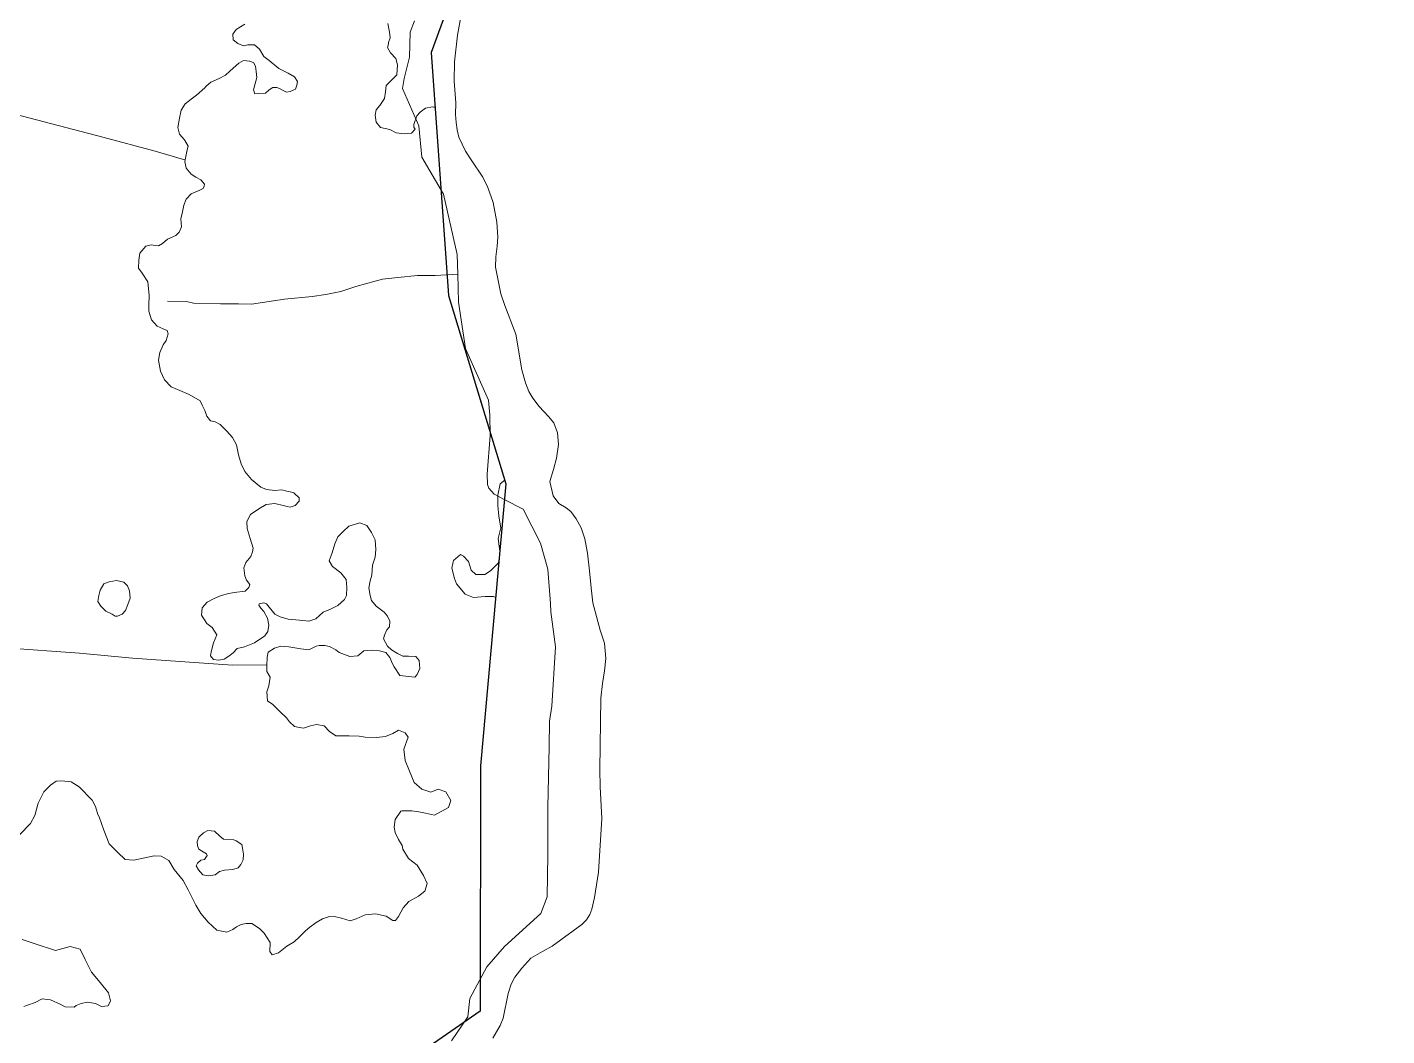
# Model space of a CAD drawing. Header units: metres. Extents: x 4652992 to 4879070, y 2074171 to 2309877.
# Drawn here: x 4653833.7 to 4653988, y 2306402.1 to 2306516.5 of the extents above; entities that cross this region are included whole.
import ezdxf

# ---------------------------------------------------------------- set-up
doc = ezdxf.new("R2010")
doc.units = ezdxf.units.M
doc.header["$MEASUREMENT"] = 0
for name, color, linetype, lineweight in [('Level 1', 2, 'Continuous', 0), ('Level 2', 6, 'Continuous', 0), ('Level 37', 3, 'Continuous', 0), ('Level 40', 1, 'Continuous', 0)]:
    doc.layers.add(name, color=color, linetype=linetype, lineweight=lineweight)
doc.layers.add('Limite', color=38, linetype='Continuous', lineweight=0, plot=False)

msp = doc.modelspace()

# ---------------------------------------------------------------- linework, layer by layer
at = {"layer": 'Level 1'}
msp.add_polyline3d([(4653849.576479, 2306485.437319, 1409), (4653851.896731, 2306485.355288, 1406), (4653852.528322, 2306485.211733, 1405), (4653855.612673, 2306485.119692, 1402), (4653857.651919, 2306485.117678, 1401), (4653859.130129, 2306485.107729, 1400), (4653862.884707, 2306485.655886, 1398), (4653866.025698, 2306485.983889, 1396), (4653867.578127, 2306486.188296, 1395), (4653869.275088, 2306486.529909, 1394), (4653870.95032, 2306487.085512, 1393), (4653873.153689, 2306487.721682, 1391), (4653873.981509, 2306487.930483, 1390), (4653875.746279, 2306488.127688, 1388), (4653877.982912, 2306488.34009, 1386), (4653879.964113, 2306488.366274, 1385), (4653882.53086, 2306488.480531, 1384.8142)], dxfattribs=at)
at = {"layer": 'Level 2'}
for points in [[(4653883.2381, 2306519.533877, 1382.84), (4653882.50812, 2306515.610293, 1382.86), (4653882.171084, 2306512.564089, 1383.32), (4653882.140078, 2306510.39612, 1383.62), (4653882.313906, 2306507.914126, 1383.78), (4653882.293703, 2306506.604922, 1383.98), (4653882.348086, 2306505.705324, 1384.1), (4653882.460512, 2306504.882693, 1384.22), (4653882.65729, 2306504.044924, 1384.32), (4653883.403689, 2306502.465884, 1384.4), (4653884.053286, 2306501.473513, 1384.42), (4653885.366091, 2306499.485903, 1384.48), (4653885.956484, 2306498.329104, 1384.56), (4653886.55292, 2306496.645876, 1384.58), (4653886.961489, 2306494.413332, 1384.58), (4653887.069277, 2306492.687075, 1384.62), (4653886.999331, 2306491.664126, 1384.68), (4653886.856081, 2306490.479128, 1384.74), (4653886.814089, 2306489.29053, 1384.86), (4653887.430117, 2306486.276491, 1384.92), (4653887.885683, 2306484.939883, 1384.98), (4653889.112917, 2306481.684084, 1385.02), (4653889.80768, 2306477.663882, 1385.04), (4653890.206728, 2306476.176882, 1385.06), (4653890.608523, 2306475.185305, 1385.1), (4653891.040102, 2306474.436281, 1385.12), (4653891.77051, 2306473.48749, 1385.12), (4653892.849306, 2306472.373904, 1385.18), (4653893.443911, 2306471.639284, 1385.2), (4653893.862307, 2306470.49872, 1385.24), (4653893.957522, 2306469.183291, 1385.28), (4653893.735903, 2306467.64789, 1385.36), (4653893.395083, 2306466.33832, 1385.4), (4653893.004092, 2306464.993899, 1385.42), (4653893.363283, 2306463.368288, 1385.42), (4653894.019289, 2306462.491091, 1385.46), (4653894.831911, 2306461.994509, 1385.46), (4653895.351076, 2306461.565127, 1385.5), (4653895.991518, 2306460.763918, 1385.52), (4653896.548708, 2306459.744326, 1385.54), (4653896.960696, 2306458.488283, 1385.56), (4653897.244082, 2306456.847292, 1385.64), (4653897.494082, 2306454.86188, 1385.66), (4653897.67853, 2306452.917727, 1385.74), (4653897.876101, 2306451.204531, 1385.8), (4653898.681704, 2306448.11249, 1386.06), (4653899.189699, 2306446.664126, 1386.08), (4653899.348696, 2306444.899477, 1386.18), (4653899.209109, 2306443.495119, 1386.24), (4653898.977297, 2306442.063723, 1386.28), (4653898.760683, 2306440.39612, 1386.28), (4653898.668703, 2306432.302309, 1386.48), (4653898.707094, 2306430.355288, 1386.48), (4653898.885317, 2306426.778322, 1386.7), (4653898.503725, 2306420.691286, 1387.38), (4653898.280886, 2306419.229128, 1387.48), (4653898.065676, 2306417.809328, 1387.5), (4653897.747927, 2306416.466311, 1387.5), (4653897.510073, 2306415.881899, 1387.5), (4653897.149294, 2306415.261477, 1387.62), (4653896.632082, 2306414.742129, 1387.78), (4653893.267885, 2306412.271731, 1387.9), (4653892.141726, 2306411.687319, 1387.94), (4653890.838076, 2306410.930727, 1387.94), (4653889.811526, 2306409.774111, 1387.94), (4653889.01813, 2306408.779482, 1387.94), (4653888.609682, 2306407.978091, 1387.96), (4653888.256289, 2306406.91852, 1387.96), (4653887.687502, 2306404.118532, 1388.1), (4653887.361086, 2306403.287478, 1388.18), (4653886.5329, 2306401.861696, 1388.22)], [(4653881.815676, 2306401.564089, 1388.34), (4653883.678713, 2306404.263308, 1388.1538), (4653883.915713, 2306406.36188, 1388.1538), (4653885.832278, 2306409.941103, 1387.94), (4653887.843508, 2306412.256289, 1387.94), (4653891.979922, 2306416.000307, 1387.8893), (4653892.694277, 2306417.886721, 1387.3936), (4653892.746523, 2306422.654116, 1387.245), (4653892.741518, 2306428.029482, 1386.5705), (4653892.915713, 2306434.885317, 1386.3386), (4653892.941286, 2306437.808901, 1386.3386), (4653893.207094, 2306439.50873, 1386.3386), (4653893.625918, 2306446.248904, 1386.0753), (4653893.102114, 2306450.204714, 1386.0753), (4653893.067873, 2306451.128725, 1386.0753), (4653892.767702, 2306455.050295, 1385.5961), (4653891.928103, 2306457.985476, 1385.5961), (4653889.960879, 2306461.853884, 1385.42), (4653887.786501, 2306462.933901, 1385.42), (4653886.682925, 2306463.5423, 1385.42), (4653886.071902, 2306464.236086, 1385.42), (4653885.900698, 2306464.645876, 1385.42), (4653885.881899, 2306465.814883, 1385.42), (4653886.199526, 2306470.218325, 1385.12), (4653886.182314, 2306472.50873, 1385.12), (4653886.012881, 2306474.20032, 1385.12), (4653883.414492, 2306480.080508, 1385.0275), (4653882.602907, 2306485.340884, 1384.9496), (4653882.53086, 2306488.480531, 1384.8142), (4653882.479311, 2306490.726931, 1384.7173), (4653880.908877, 2306497.563479, 1384.4618), (4653878.447695, 2306501.758486, 1384.2809), (4653878.106692, 2306505.32831, 1384.0151), (4653876.270327, 2306509.54468, 1383.7186), (4653876.464113, 2306510.689516, 1383.7186), (4653877.064272, 2306513.115481, 1383.7186), (4653877.145083, 2306515.950075, 1382.913), (4653877.635683, 2306517.2157, 1382.913)]]:
    msp.add_polyline3d(points, dxfattribs=at)
at = {"layer": 'Level 37'}
for points in [[(4653851.612102, 2306501.476853, 1409.755992), (4653851.396432, 2306501.514246, 1409.755992), (4653848.189831, 2306502.467176, 1411.555992), (4653842.268466, 2306504.055005, 1414.755992), (4653832.271455, 2306506.66006, 1418.255992), (4653818.269197, 2306511.306218, 1420.655991), (4653810.007679, 2306514.281224, 1421.221877)], [(4653860.868153, 2306444.203298, 1405.933283), (4653856.964428, 2306444.142082, 1406.555992), (4653845.612379, 2306444.942165, 1411.905991), (4653839.597455, 2306445.51995, 1414.805992), (4653831.184411, 2306446.1378, 1417.655991)]]:
    msp.add_polyline3d(points, dxfattribs=at)
at = {"layer": 'Level 40', "color": 3}
for points in [[(4653832.82731, 2306424.940231, 1414.9), (4653834.046197, 2306426.200635, 1414.9), (4653834.55353, 2306427.090163, 1414.9), (4653834.90692, 2306428.487297, 1414.9), (4653835.551078, 2306429.768035, 1414.9), (4653836.298875, 2306430.552144, 1414.9), (4653836.970902, 2306430.984252, 1414.9), (4653837.617448, 2306431.053369, 1414.9), (4653838.644555, 2306430.9339, 1414.9), (4653839.574328, 2306430.361838, 1414.9), (4653841.034989, 2306428.830999, 1414.9), (4653841.407995, 2306428.117402, 1414.9), (4653841.68746, 2306427.213584, 1414.9), (4653841.84533, 2306426.968356, 1414.9), (4653842.357838, 2306425.434065, 1414.9), (4653842.970984, 2306423.877589, 1414.9), (4653843.976313, 2306422.919926, 1414.9), (4653844.802165, 2306422.106873, 1414.9), (4653845.790321, 2306422.048505, 1414.9), (4653846.840798, 2306422.250201, 1414.55), (4653848.06517, 2306422.51985, 1414.2), (4653848.869308, 2306422.506785, 1413.8), (4653849.728179, 2306422.006695, 1413.4), (4653850.353741, 2306420.988156, 1413.1), (4653851.365567, 2306419.713189, 1412.7), (4653851.941983, 2306418.659801, 1412.05), (4653852.811957, 2306416.950932, 1411.35), (4653853.369222, 2306415.997074, 1410.65), (4653854.228854, 2306414.996064, 1409.7), (4653855.20856, 2306414.114525, 1408.25), (4653856.331867, 2306413.858089, 1407.35), (4653857.026169, 2306414.175007, 1406.85), (4653857.421692, 2306414.47061, 1406.5), (4653857.955507, 2306414.749149, 1406.25), (4653858.509709, 2306414.841513, 1406.25), (4653859.155041, 2306414.860467, 1406.25), (4653860.048112, 2306414.290671, 1406.25), (4653860.572977, 2306413.748077, 1406.25), (4653861.2545, 2306412.690056, 1406.25), (4653861.211855, 2306411.69601, 1406.75), (4653861.464747, 2306411.312359, 1407.5), (4653862.179863, 2306411.528396, 1407.9), (4653863.140261, 2306412.277645, 1407.9), (4653863.969064, 2306412.790904, 1407.5), (4653864.593472, 2306413.333092, 1406.55), (4653865.267053, 2306414.023816, 1406), (4653865.740537, 2306414.4391, 1405.7), (4653866.459319, 2306414.977708, 1405.7), (4653867.193906, 2306415.373643, 1405.7), (4653867.998136, 2306415.661521, 1405.7), (4653868.682022, 2306415.604542, 1405.7), (4653869.346921, 2306415.458916, 1405.7), (4653870.312752, 2306415.165083, 1405.625), (4653871.015657, 2306415.392653, 1405.55), (4653872.019841, 2306415.838881, 1405.55), (4653873.193474, 2306415.945217, 1405.55), (4653874.408491, 2306415.679142, 1405.55), (4653875.156565, 2306415.212511, 1405.55), (4653875.485268, 2306415.182994, 1405.4), (4653875.828349, 2306415.653054, 1405.4), (4653876.340868, 2306416.631171, 1405.4), (4653876.977416, 2306417.339811, 1405.4), (4653878.086699, 2306417.970943, 1405.1), (4653878.782681, 2306418.526564, 1404.4), (4653879.081959, 2306419.401436, 1403.05), (4653878.639273, 2306420.29935, 1402.05), (4653877.935047, 2306421.478429, 1401.4), (4653876.940798, 2306422.244454, 1401.4), (4653876.312627, 2306423.295951, 1401.4), (4653876.212773, 2306423.683402, 1401.4), (4653875.813436, 2306424.38009, 1401.4), (4653875.439068, 2306425.19314, 1401.4), (4653875.318427, 2306425.767872, 1401.4), (4653875.447305, 2306426.653548, 1401.4), (4653876.079389, 2306427.611894, 1401.4), (4653876.208311, 2306427.64462, 1401.4), (4653877.306268, 2306427.648186, 1401.4), (4653878.133937, 2306427.528105, 1401.4), (4653878.890934, 2306427.362558, 1401.4), (4653879.880893, 2306427.146066, 1401.4), (4653881.469643, 2306428.017113, 1401.4), (4653881.760633, 2306428.806384, 1401.4), (4653881.178101, 2306429.786599, 1401.4), (4653880.329557, 2306430.093939, 1401.4), (4653879.470122, 2306429.765891, 1401.1), (4653878.443227, 2306430.083722, 1400.8), (4653877.573572, 2306430.855266, 1400.5), (4653877.052883, 2306432.127984, 1400.5), (4653876.578052, 2306433.329591, 1400.5), (4653876.432205, 2306434.642164, 1400.5), (4653876.906779, 2306436.002013, 1400.5), (4653876.583068, 2306436.486659, 1400.5), (4653875.792609, 2306436.781553, 1402.45), (4653875.16618, 2306436.38468, 1403.55), (4653874.341495, 2306436.061552, 1403.95), (4653873.315108, 2306435.953605, 1404.25), (4653872.017728, 2306435.96823, 1404.25), (4653871.33235, 2306436.118008, 1404.25), (4653870.215579, 2306436.137993, 1404.25), (4653869.58837, 2306436.140623, 1404.25), (4653868.695004, 2306436.15661, 1404.25), (4653867.988347, 2306436.624728, 1404.25), (4653867.361289, 2306437.254673, 1404.25), (4653866.490725, 2306437.421552, 1405), (4653865.821078, 2306437.281255, 1405.3), (4653865.029901, 2306436.98897, 1405.6), (4653864.559851, 2306437.091698, 1405.6), (4653864.00435, 2306437.213101, 1405.6), (4653863.445914, 2306437.737544, 1405.6), (4653863.091973, 2306438.172571, 1405.6), (4653862.342441, 2306438.899127, 1405.9), (4653861.531249, 2306439.701966, 1405.9), (4653860.945705, 2306440.098005, 1405.9), (4653860.857585, 2306441.144918, 1405.9), (4653861.089613, 2306441.809089, 1405.9), (4653861.257683, 2306442.799942, 1405.9), (4653860.855273, 2306443.423938, 1405.9), (4653860.864639, 2306444.091989, 1405.9), (4653860.895454, 2306445.068024, 1405.9), (4653861.014577, 2306445.622711, 1405.9), (4653861.740591, 2306446.089532, 1405.9), (4653862.45433, 2306446.291028, 1405.9), (4653863.378462, 2306446.223252, 1405.9), (4653864.710341, 2306446.006705, 1405.7), (4653865.625686, 2306445.896215, 1405.7), (4653866.470969, 2306446.292555, 1405.7), (4653866.806634, 2306446.398006, 1405.7), (4653867.432168, 2306446.395491, 1405.7), (4653867.987516, 2306446.274247, 1405.7), (4653868.710686, 2306445.892937, 1405.7), (4653869.092108, 2306445.58623, 1405.7), (4653870.303245, 2306445.120603, 1405.4), (4653871.206022, 2306445.206738, 1405), (4653871.859867, 2306445.77701, 1404.35), (4653872.723011, 2306445.854864, 1403.7), (4653873.637136, 2306445.79123, 1403.1), (4653874.357356, 2306445.589133, 1403.1), (4653874.823234, 2306445.038684, 1403.1), (4653875.11444, 2306444.301963, 1403.1), (4653875.307555, 2306443.945655, 1403.1), (4653875.957422, 2306442.995928, 1403.1), (4653877.67499, 2306442.78822, 1401.75), (4653877.920706, 2306443.094392, 1401.75), (4653878.24295, 2306443.77389, 1401.55), (4653878.162673, 2306444.676729, 1401.35), (4653877.793051, 2306445.137335, 1401), (4653876.949523, 2306445.168416, 1400.75), (4653876.318853, 2306445.170959, 1400.75), (4653875.709711, 2306445.484098, 1400.75), (4653875.032912, 2306445.90208, 1400.75), (4653874.5807, 2306446.316066, 1400.75), (4653874.125422, 2306447.136043, 1400.75), (4653874.217695, 2306447.566265, 1400.75), (4653874.497225, 2306448.150726, 1400.75), (4653874.78635, 2306448.510942, 1400.75), (4653874.83548, 2306449.135172, 1400.75), (4653874.575247, 2306449.699901, 1400.75), (4653874.167576, 2306450.169799, 1400.75), (4653873.291569, 2306450.826515, 1400.75), (4653872.756747, 2306451.493411, 1400.75), (4653872.577524, 2306452.040378, 1400.75), (4653872.427225, 2306452.919578, 1400.75), (4653872.600693, 2306453.728112, 1400.75), (4653872.779933, 2306454.366091, 1400.75), (4653872.872046, 2306455.508465, 1401.1), (4653873.145691, 2306456.404157, 1401.55), (4653873.245249, 2306457.262838, 1402.2), (4653873.15957, 2306458.378849, 1403), (4653872.761328, 2306459.200316, 1403.35), (4653872.21444, 2306459.993624, 1403.35), (4653871.440118, 2306460.298825, 1403.55), (4653870.180144, 2306459.909875, 1403.75), (4653869.52227, 2306459.313785, 1404.1), (4653868.922199, 2306458.700563, 1404.35), (4653868.578191, 2306457.90595, 1404.6), (4653868.273579, 2306456.879058, 1404.6), (4653867.954608, 2306455.981408, 1404.6), (4653868.325095, 2306455.353895, 1404.6), (4653869.267277, 2306454.643716, 1404.6), (4653869.861893, 2306453.883138, 1404.6), (4653869.962374, 2306452.977948, 1404.6), (4653869.893348, 2306452.06763, 1404.6), (4653869.669209, 2306451.611764, 1404.6), (4653868.914423, 2306450.912898, 1404.9), (4653868.100061, 2306450.522049, 1405.2), (4653867.261394, 2306450.147256, 1405.65), (4653866.425306, 2306449.412398, 1406.35), (4653865.623116, 2306449.15409, 1406.75), (4653864.586472, 2306449.275698, 1407.05), (4653863.285342, 2306449.374931, 1407.4), (4653862.373237, 2306449.633562, 1407.65), (4653861.767294, 2306449.93327, 1407.65), (4653860.844355, 2306451.097488, 1407.65), (4653860.532827, 2306451.207336, 1407.65), (4653860.00972, 2306451.112214, 1407.65), (4653859.975365, 2306450.95228, 1407.65), (4653860.195343, 2306450.611257, 1407.65), (4653860.535372, 2306450.244022, 1407.65), (4653860.958185, 2306449.481953, 1407.65), (4653861.083719, 2306448.701015, 1407.65), (4653860.969146, 2306447.97246, 1407.65), (4653860.657401, 2306447.496263, 1407.65), (4653859.482649, 2306446.679494, 1407.85), (4653858.3459, 2306446.231694, 1408.05), (4653857.508813, 2306446.037918, 1408.05), (4653857.028697, 2306445.556978, 1408.05), (4653856.565751, 2306445.155969, 1408.05), (4653856.039999, 2306444.852362, 1408.05), (4653855.380061, 2306444.703598, 1408.05), (4653854.811652, 2306444.785909, 1408.05), (4653854.480501, 2306445.192982, 1408.05), (4653854.543581, 2306445.681307, 1408.05), (4653854.798278, 2306446.671689, 1408.05), (4653855.204313, 2306447.58714, 1408.05), (4653854.67059, 2306448.414892, 1408.05), (4653854.059606, 2306448.882968, 1408.05), (4653853.463168, 2306449.808002, 1408.05), (4653853.523591, 2306450.673248, 1408.05), (4653854.077958, 2306451.305153, 1408.05), (4653854.87782, 2306451.716156, 1408.05), (4653855.700493, 2306452.038529, 1408.05), (4653856.545984, 2306452.272273, 1408.05), (4653857.157238, 2306452.389835, 1408.05), (4653858.402589, 2306452.53633, 1408.05), (4653858.825465, 2306452.945971, 1408.05), (4653858.9427, 2306453.296824, 1408.05), (4653858.548735, 2306453.801039, 1408.05), (4653858.363278, 2306454.301565, 1408.05), (4653858.263663, 2306455.201563, 1408.05), (4653858.472374, 2306455.783336, 1408.05), (4653859.043835, 2306456.495057, 1408.05), (4653859.235366, 2306456.996911, 1408.05), (4653859.32977, 2306457.436305, 1408.05), (4653858.976033, 2306458.517015, 1408.05), (4653858.630903, 2306459.637587, 1408.05), (4653858.594082, 2306460.440006, 1408.05), (4653859.014149, 2306461.226389, 1408.05), (4653859.977265, 2306461.88657, 1407.9), (4653860.793631, 2306462.364942, 1407.65), (4653861.7741, 2306462.475806, 1407.45), (4653862.718514, 2306462.262391, 1407.3), (4653863.158823, 2306462.166411, 1407.3), (4653863.519084, 2306462.087881, 1407.3), (4653864.099582, 2306462.254348, 1407.3), (4653864.540044, 2306462.744338, 1407.3), (4653864.537266, 2306463.121648, 1407.3), (4653863.951231, 2306463.709775, 1407.3), (4653863.510926, 2306463.805736, 1407.3), (4653863.150683, 2306463.884248, 1407.3), (4653862.558879, 2306464.055079, 1407.3), (4653861.770737, 2306463.948283, 1407.6), (4653860.842023, 2306464.076657, 1407.8), (4653860.19668, 2306464.352349, 1408), (4653859.126125, 2306465.212708, 1408), (4653858.361207, 2306466.131808, 1408), (4653857.956078, 2306466.972453, 1408), (4653857.63577, 2306468.014293, 1408.25), (4653857.407072, 2306469.131257, 1408.8), (4653856.989456, 2306469.987545, 1409.15), (4653856.330125, 2306470.687159, 1409.5), (4653855.587938, 2306471.459253, 1410.2), (4653855.00256, 2306471.759013, 1410.35), (4653854.485027, 2306471.871734, 1410.35), (4653854.053016, 2306472.382092, 1410.35), (4653853.835394, 2306473.02682, 1410.75), (4653853.533095, 2306473.65654, 1411.4), (4653853.296471, 2306474.134064, 1411.7), (4653852.035084, 2306474.832603, 1411.95), (4653850.737917, 2306475.407327, 1412), (4653850.017851, 2306475.730142, 1412), (4653849.251637, 2306476.524427, 1412.15), (4653848.795854, 2306477.495011, 1412.15), (4653848.567047, 2306478.748037, 1412.15), (4653848.715003, 2306479.628564, 1412.15), (4653849.084906, 2306480.47124, 1412.55), (4653849.455912, 2306480.989884, 1413.3), (4653849.677524, 2306481.745204, 1414), (4653849.547745, 2306482.104312, 1414), (4653849.090056, 2306482.286618, 1414), (4653848.412048, 2306482.599574, 1414), (4653847.779543, 2306483.316172, 1414), (4653847.491968, 2306484.288511, 1414), (4653847.478308, 2306484.994455, 1414), (4653847.530709, 2306486.096821, 1413.85), (4653847.362158, 2306487.622302, 1413.85), (4653846.737236, 2306488.623825, 1413.65), (4653846.316432, 2306489.170337, 1413.65), (4653846.345327, 2306490.074032, 1413.65), (4653846.436338, 2306490.881457, 1413.65), (4653847.146348, 2306491.678361, 1413.65), (4653847.75982, 2306491.834511, 1413.65), (4653848.19506, 2306491.7399, 1413.65), (4653848.559677, 2306491.701999, 1413.65), (4653849.031906, 2306491.971578, 1413.65), (4653849.59473, 2306492.469611, 1413.65), (4653850.530888, 2306492.884199, 1413.25), (4653850.904803, 2306493.256646, 1412.95), (4653851.170223, 2306493.860019, 1412.6), (4653851.119778, 2306494.782308, 1412.6), (4653851.290111, 2306495.573738, 1412.6), (4653851.451922, 2306496.325568, 1412.6), (4653851.724114, 2306497.011973, 1412.6), (4653852.265223, 2306497.598526, 1412.6), (4653853.270337, 2306498.043747, 1412.35), (4653853.638657, 2306498.212344, 1412.35), (4653853.737931, 2306498.48081, 1412.35), (4653853.789034, 2306498.718303, 1412.35), (4653853.361757, 2306499.185864, 1412), (4653852.813199, 2306499.513979, 1411.7), (4653852.264091, 2306499.842406, 1411.4), (4653851.69997, 2306500.504293, 1411.4), (4653851.575595, 2306501.278104, 1411.4), (4653851.817423, 2306502.594657, 1411.4), (4653851.954389, 2306503.024568, 1411.1), (4653851.526296, 2306503.740053, 1411.1), (4653850.974779, 2306504.359721, 1410.95), (4653850.758057, 2306505.115925, 1410.7), (4653850.944666, 2306506.200527, 1410.45), (4653851.141174, 2306507.113273, 1410.45), (4653851.581813, 2306507.806861, 1410.45), (4653852.283671, 2306508.360682, 1410.45), (4653852.880379, 2306508.812708, 1410.45), (4653853.84936, 2306509.640839, 1410.45), (4653853.963045, 2306509.782309, 1410.45), (4653854.528521, 2306510.282631, 1410.45), (4653855.451848, 2306510.705329, 1410.45), (4653856.16359, 2306511.058212, 1410.1), (4653856.651241, 2306511.509707, 1409.45), (4653857.041852, 2306511.859796, 1408.75), (4653857.705721, 2306512.42375, 1408.75), (4653858.22992, 2306512.726496, 1408.75), (4653858.885009, 2306512.667729, 1408.75), (4653859.354938, 2306512.524187, 1408.75), (4653859.596905, 2306512.09693, 1408.75), (4653859.676455, 2306511.49666, 1408.75), (4653859.738889, 2306510.816788, 1408.75), (4653859.519261, 2306509.989826, 1408.75), (4653859.368662, 2306509.388246, 1409.15), (4653859.492109, 2306508.934832, 1409.6), (4653859.933852, 2306508.994865, 1410.05), (4653860.732705, 2306509.029402, 1410.05), (4653861.145037, 2306509.397168, 1410.05), (4653861.540286, 2306509.685511, 1410.05), (4653861.995152, 2306509.66998, 1410.05), (4653862.305008, 2306509.56121, 1410.05), (4653862.637591, 2306509.364382, 1410.05), (4653863.089585, 2306509.14165, 1410.05), (4653863.521758, 2306509.214174, 1410.05), (4653864.124573, 2306509.499079, 1410.05), (4653864.258294, 2306509.927287, 1410.05), (4653864.35221, 2306510.364118, 1410.05), (4653864.008308, 2306510.895882, 1410.05), (4653863.303333, 2306511.298123, 1410.05), (4653862.225131, 2306511.832892, 1409.7), (4653861.142998, 2306512.743248, 1409.35), (4653860.540723, 2306513.175634, 1409), (4653860.023339, 2306514.006394, 1408.65), (4653859.476732, 2306514.510896, 1408.3), (4653858.72426, 2306514.507359, 1408.3), (4653858.202636, 2306514.41211, 1408.3), (4653857.589957, 2306514.669942, 1408.3), (4653857.051463, 2306515.078349, 1408.3), (4653857.020378, 2306515.710059, 1408.3), (4653857.38825, 2306516.255266, 1408.3), (4653858.355017, 2306516.847891, 1408)], [(4653874.597296, 2306516.924933, 1402.65), (4653874.807199, 2306515.950125, 1402.65), (4653874.851746, 2306515.289914, 1402.65), (4653874.692775, 2306514.766726, 1402.65), (4653874.664162, 2306514.633515, 1402.65), (4653874.568782, 2306514.189473, 1402.65), (4653874.909063, 2306513.60452, 1402.65), (4653875.516493, 2306512.96164, 1402.65), (4653875.685091, 2306512.227946, 1402.65), (4653875.634282, 2306511.123467, 1402.65), (4653874.394279, 2306509.890151, 1403.15), (4653874.330748, 2306509.160777, 1403.15), (4653874.222725, 2306508.441024, 1403.15), (4653873.676148, 2306507.630553, 1403.15), (4653873.294806, 2306507.155841, 1403.15), (4653873.161336, 2306506.534447, 1403.15), (4653873.266211, 2306505.721963, 1403.15), (4653873.76543, 2306505.116748, 1402.5), (4653874.8248, 2306504.918403, 1401.05), (4653875.543494, 2306504.52746, 1398.95), (4653876.466713, 2306504.418754, 1396.85), (4653877.269138, 2306504.481052, 1394.6), (4653877.69045, 2306504.94132, 1393.1), (4653877.547374, 2306505.178214, 1392.35), (4653877.550039, 2306505.477394, 1391.65), (4653877.899492, 2306506.442306, 1391.65), (4653878.278103, 2306506.880526, 1391.65), (4653878.892959, 2306507.314807, 1391.65), (4653879.685847, 2306507.473969, 1391.65), (4653879.821779, 2306507.444489, 1391.65), (4653879.95929, 2306507.451658, 1391.65), (4653880.073246, 2306505.843821, 1391.988612), (4653880.493605, 2306499.912563, 1393.23774), (4653881.4743, 2306486.0743, 1396.152089), (4653884.943697, 2306474.723548, 1398.645484), (4653886.715461, 2306468.926813, 1399.918839), (4653887.871933, 2306465.143084, 1400.75), (4653887.364621, 2306464.703627, 1400.75), (4653887.088819, 2306463.416346, 1400.75), (4653887.080781, 2306462.271758, 1400.4), (4653887.216523, 2306461.040561, 1400.05), (4653887.420125, 2306459.721096, 1399.3), (4653887.116043, 2306458.506883, 1398.5), (4653887.225758, 2306457.654468, 1398.15), (4653887.3174, 2306457.06113, 1398.15), (4653887.216988, 2306455.946226, 1398.15), (4653887.13766, 2306455.72475, 1398.15), (4653886.242644, 2306454.837061, 1398.15), (4653885.613835, 2306454.43274, 1398.15), (4653884.585353, 2306454.440419, 1398.15), (4653884.041395, 2306454.938008, 1398.15), (4653883.763681, 2306455.91891, 1398.15), (4653883.190149, 2306456.531166, 1398.15), (4653882.849788, 2306456.713633, 1398.15), (4653882.050953, 2306456.021626, 1398.15), (4653882.017696, 2306455.866469, 1398.15), (4653881.862492, 2306455.142388, 1398.15), (4653882.158676, 2306453.995007, 1398.15), (4653882.408375, 2306453.373428, 1398.65), (4653883.374854, 2306452.212161, 1399.05), (4653884.320676, 2306451.818967, 1399.55), (4653885.644704, 2306451.937495, 1400.05), (4653886.605458, 2306451.936253, 1400.85), (4653886.84639, 2306451.831815, 1401.136062), (4653885.1273, 2306432.7442, 1401.747345), (4653885.0654, 2306404.9232, 1402.634725), (4653881.271683, 2306402.290578, 1402.78201), (4653864.982858, 2306390.987111, 1403.414399)], [(4653842.017056, 2306450.862877, 1414.45), (4653841.678103, 2306451.360459, 1414.3), (4653841.79059, 2306452.038667, 1414.3), (4653841.960142, 2306452.67093, 1414.3), (4653842.381016, 2306453.382159, 1414.3), (4653842.968258, 2306453.622051, 1414.3), (4653843.797548, 2306453.742187, 1414.3), (4653844.628918, 2306453.560712, 1414.3), (4653845.04668, 2306453.168351, 1414.3), (4653845.288408, 2306452.580154, 1414.3), (4653845.347218, 2306451.76414, 1414.3), (4653845.093113, 2306451.049877, 1414.3), (4653844.839, 2306450.335592, 1414.3), (4653844.4549, 2306449.950897, 1414.3), (4653843.931536, 2306449.697019, 1414.3), (4653843.668828, 2306449.720919, 1414.3), (4653843.312602, 2306449.932588, 1414.3), (4653842.586419, 2306450.291978, 1414.3), (4653842.017056, 2306450.862877, 1414.45)], [(4653852.98974, 2306423.668588, 1406.05), (4653852.954306, 2306424.144422, 1406.05), (4653853.140533, 2306424.626789, 1406.05), (4653853.664894, 2306425.145263, 1406.05), (4653854.185353, 2306425.389267, 1406.05), (4653854.917942, 2306425.339056, 1406.05), (4653855.539184, 2306424.773228, 1405.9), (4653855.940644, 2306424.425566, 1405.55), (4653857.113841, 2306424.328489, 1405.5), (4653857.392086, 2306424.21247, 1405.5), (4653858.025624, 2306423.825768, 1405.5), (4653858.125113, 2306423.390592, 1405.5), (4653858.226387, 2306422.706963, 1405.5), (4653858.169713, 2306422.057886, 1405.5), (4653857.925041, 2306421.560199, 1405.5), (4653857.624, 2306421.185098, 1405.5), (4653857.003341, 2306420.990229, 1405.5), (4653856.068355, 2306420.917315, 1405.25), (4653855.485116, 2306420.769279, 1405.25), (4653855.014633, 2306420.375959, 1405.25), (4653854.220738, 2306420.274058, 1405.25), (4653853.609434, 2306420.38035, 1405.25), (4653853.12631, 2306420.9549, 1405.25), (4653852.83688, 2306421.404298, 1405.25), (4653853.010089, 2306421.697242, 1405.25), (4653853.384582, 2306422.028826, 1405.25), (4653853.775996, 2306422.127867, 1405.65), (4653853.947111, 2306422.357577, 1406.05), (4653854.103145, 2306422.571243, 1406.05), (4653854.03185, 2306422.752069, 1406.05), (4653853.472213, 2306423.094874, 1406.05), (4653853.158608, 2306423.301205, 1406.05), (4653852.98974, 2306423.668588, 1406.05)], [(4653833.276423, 2306405.45793, 1403.45), (4653833.695682, 2306405.583991, 1403.45), (4653834.593738, 2306405.910277, 1403.45), (4653835.375943, 2306406.305595, 1403.45), (4653836.309242, 2306406.188058, 1403.45), (4653837.503792, 2306405.664312, 1403.45), (4653837.9673, 2306405.388167, 1403.45), (4653839.010816, 2306405.37729, 1403.45), (4653839.222063, 2306405.549013, 1403.45), (4653839.793101, 2306405.772643, 1403.45), (4653840.521651, 2306405.918108, 1403.45), (4653841.404565, 2306405.768033, 1403.45), (4653842.117878, 2306405.43709, 1403.45), (4653842.868572, 2306405.528303, 1404.3), (4653843.119586, 2306406.06906, 1404.8), (4653842.894215, 2306407.003454, 1405.8), (4653841.965314, 2306408.171688, 1407.5), (4653840.979567, 2306409.337932, 1408.55), (4653840.262768, 2306410.772345, 1409.3), (4653839.693263, 2306411.957396, 1410.8), (4653838.559368, 2306412.263395, 1412.35), (4653836.901653, 2306411.783841, 1413.5), (4653834.583124, 2306412.546138, 1414.55), (4653833.10562, 2306413.024951, 1414.9)]]:
    msp.add_polyline3d(points, dxfattribs=at)
at = {"layer": 'Limite', "color": 5, "linetype": 'Continuous', "lineweight": 30}
msp.add_polyline3d([(4653987.976387, 2306646.44106, 1375.408321), (4653969.004199, 2306602.587368, 1376.780722), (4653921.923162, 2306567.604635, 1379.998008), (4653891.774519, 2306544.640519, 1381.081214), (4653892.006387, 2306540.485118, 1381.823379), (4653884.592856, 2306527.466927, 1382.500147), (4653879.521858, 2306513.623884, 1383.019273), (4653881.474346, 2306486.074331, 1384.703208), (4653888.005836, 2306464.70505, 1385.314377), (4653885.12734, 2306432.744211, 1390.96267), (4653885.06545, 2306404.923225, 1387.482208), (4653864.982858, 2306390.987111, 1390.456615)], dxfattribs=at)

doc.saveas('drawing.dxf')
